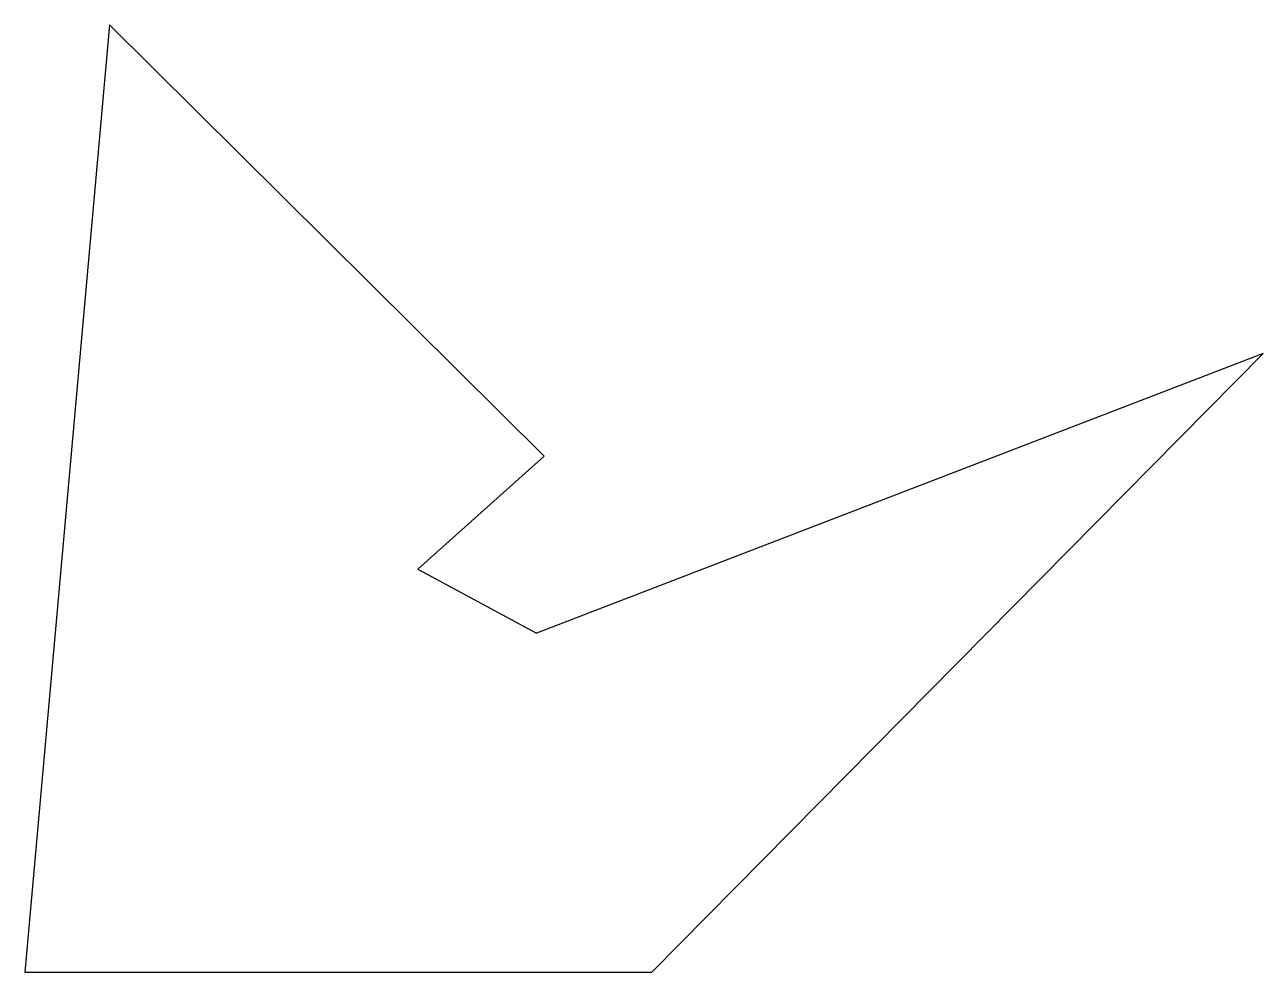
# Model space of a CAD drawing. Header units: inches. Extents: x -9.2 to 74.7, y -14.8 to 49.5.
import ezdxf

# ---------------------------------------------------------------- set-up
doc = ezdxf.new("R2010")
doc.units = ezdxf.units.IN
doc.header["$MEASUREMENT"] = 0

msp = doc.modelspace()

# ---------------------------------------------------------------- linework, layer by layer
for p, q in [((-3.435, 49.465), (-9.181, -14.763)), ((26.01, 20.211), (-3.435, 49.465)), ((74.742, 27.185), (25.495, 8.215)), ((33.303, -14.763), (74.742, 27.185)), ((17.458, 12.561), (26.01, 20.211)), ((17.458, 12.561), (25.495, 8.215)), ((-9.181, -14.763), (33.303, -14.763))]:
    msp.add_line(p, q)

doc.saveas('drawing.dxf')
